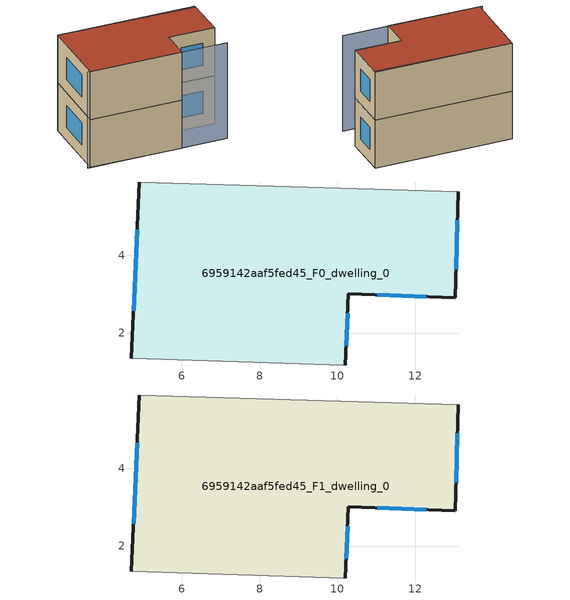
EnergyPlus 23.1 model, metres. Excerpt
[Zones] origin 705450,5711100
6959142aaf5fed45_F0_dwelling_0
 floor ground (EU_floor_Construction): 13.11,5.64 13.04,2.91 10.29,3.01 10.2,1.18 4.7,1.35 4.9,5.89 z0
 wall outside (EU_wall_Construction): 10.2,1.18 10.29,3.01 13.04,2.91 13.11,5.64 / 4.9,5.89 4.7,1.35 z0:3
 wall adiabatic (EU_wall_Construction): 4.7,1.35 10.2,1.18 / 13.11,5.64 4.9,5.89 z0:3
 window (EU_Window_Construction): 10.22,1.67 10.26,2.51 / 4.85,4.66 4.76,2.57 / 13.05,3.64 13.09,4.9 / 11.03,2.98 12.29,2.93 z0.81:2.19
6959142aaf5fed45_F1_dwelling_0
 floor to 6959142aaf5fed45_F0_dwelling_0 (EU_floor_Construction): 13.11,5.64 13.04,2.91 10.29,3.01 10.2,1.18 4.7,1.35 4.9,5.89 z3
 wall outside (EU_wall_Construction): 10.2,1.18 10.29,3.01 13.04,2.91 13.11,5.64 / 4.9,5.89 4.7,1.35 z3:6
 wall adiabatic (EU_wall_Construction): 4.7,1.35 10.2,1.18 / 13.11,5.64 4.9,5.89 z3:6
 window (EU_Window_Construction): 10.22,1.67 10.26,2.51 / 4.85,4.66 4.76,2.57 / 13.05,3.64 13.09,4.9 / 11.03,2.98 12.29,2.93 z3.81:5.19
 roof outside (EU_roof_Construction): 13.04,2.91 13.11,5.64 4.9,5.89 4.7,1.35 10.2,1.18 10.29,3.01 z6
shading: 4.56,1.35 12.91,1.1 / 13.1,5.53 4.9,5.89 z0:6
[Building]
EU S2 Campaign: North Axis=0; Terrain=City; Solar Distribution=FullExterior
[Site:Location]
London: Latitude=51.5; Longitude=-0.5; Time Zone=0; Elevation=25
[SizingPeriod:WeatherFileDays]
AnnualSizingPeriod: Begin Month=1; Begin Day of Month=1; End Month=12; End Day of Month=31; Day of Week for Start Day=Monday; Use Weather File Daylight Saving Period=No; Use Weather File Rain and Snow Indicators=No
[MATERIAL]
EU_InternalMass_Material: Roughness=MediumRough; Thickness=0.1; Conductivity=1; Density=1800; Specific Heat=900; Thermal Absorptance=0.9; Solar Absorptance=0.7; Visible Absorptance=0.7
[MATERIAL:NOMASS] Roughness=MediumRough; Thermal Absorptance=0.9; Solar Absorptance=0.7; Visible Absorptance=0.7
Name | Thermal Resistance
EU_wall_NoMass | 0.555556
EU_roof_NoMass | 0.510204
EU_floor_NoMass | 1.68919
[WINDOWMATERIAL:SIMPLEGLAZINGSYSTEM]
EU_Window_SimpleGlazing: UFactor=3.96; Solar Heat Gain Coefficient=0.85; Visible Transmittance=0.85
[CONSTRUCTION]
EU_wall_Construction: EU_wall_NoMass
EU_roof_Construction: EU_roof_NoMass
EU_floor_Construction: EU_floor_NoMass
EU_Window_Construction: EU_Window_SimpleGlazing
EU_InternalMass_Construction: EU_InternalMass_Material
[ZONE] Type=1; Multiplier=1; Ceiling Height=autocalculate; Floor Area=autocalculate; Part of Total Floor Area=Yes
Name | Volume
6959142aaf5fed45_F0_dwelling_0 | 97.3103
6959142aaf5fed45_F1_dwelling_0 | 97.3118
[INTERNALMASS] Construction=EU_InternalMass_Construction; Surface Area=32.437
Name | Zone or ZoneList
6959142aaf5fed45_F0_dwelling_0_EU_InternalMass | 6959142aaf5fed45_F0_dwelling_0
6959142aaf5fed45_F1_dwelling_0_EU_InternalMass | 6959142aaf5fed45_F1_dwelling_0
[OTHEREQUIPMENT] Fuel Type=Electricity; Design Level Calculation Method=Watts/Area; Power per Zone Floor Area=1; Fraction Latent=0; Fraction Radiant=0; Fraction Lost=0; Carbon Dioxide Generation Rate=0; EndUse Subcategory=EU_Step8_InternalGains
Name | Zone or ZoneList or Space or SpaceList | Schedule
EU_Step8_InternalGain_6959142aaf5fed45_F0_dwelling_0_f000 | 6959142aaf5fed45_F0_dwelling_0 | EU_Step8_GainSchedule_6959142aaf5fed45_F0_dwelling_0_f000
EU_Step8_InternalGain_6959142aaf5fed45_F1_dwelling_0_f000 | 6959142aaf5fed45_F1_dwelling_0 | EU_Step8_GainSchedule_6959142aaf5fed45_F1_dwelling_0_f000
[ZONEVENTILATION:DESIGNFLOWRATE] Schedule=EU_AlwaysOn; Design Flow Rate Calculation Method=AirChanges/Hour; Air Changes per Hour=0.48; Ventilation Type=Natural; Fan Pressure Rise=0; Fan Total Efficiency=1; Constant Term Coefficient=1; Temperature Term Coefficient=0; Velocity Term Coefficient=0; Velocity Squared Term Coefficient=0; Minimum Indoor Temperature=-100; Maximum Indoor Temperature=100; Delta Temperature=-100; Minimum Outdoor Temperature=-100; Maximum Outdoor Temperature=100; Maximum Wind Speed=40
Name | Zone or ZoneList or Space or SpaceList
EU_ConstantAir_6959142aaf5fed45_F0_dwelling_0 | 6959142aaf5fed45_F0_dwelling_0
EU_ConstantAir_6959142aaf5fed45_F1_dwelling_0 | 6959142aaf5fed45_F1_dwelling_0
[HVACTEMPLATE:THERMOSTAT] Constant Heating Setpoint=20; Constant Cooling Setpoint=50
EU_HeatOnly_6959142aaf5fed45_F0_dwelling_0; EU_HeatOnly_6959142aaf5fed45_F1_dwelling_0
[HVACTEMPLATE:ZONE:IDEALLOADSAIRSYSTEM] System Availability Schedule=EU_AlwaysOn; Maximum Heating Supply Air Temperature=50; Minimum Cooling Supply Air Temperature=13; Maximum Heating Supply Air Humidity Ratio=0.0156; Minimum Cooling Supply Air Humidity Ratio=0.0077; Heating Limit=NoLimit; Cooling Limit=NoLimit; Heating Availability Schedule=EU_AlwaysOn; Cooling Availability Schedule=EU_CoolingOff; Dehumidification Control Type=ConstantSensibleHeatRatio; Cooling Sensible Heat Ratio=0.7; Dehumidification Setpoint=60; Humidification Control Type=None; Humidification Setpoint=30; Outdoor Air Method=None; Outdoor Air Flow Rate per Person=0.00944; Outdoor Air Flow Rate per Zone Floor Area=0; Outdoor Air Flow Rate per Zone=0; Demand Controlled Ventilation Type=None; Outdoor Air Economizer Type=NoEconomizer; Heat Recovery Type=None; Sensible Heat Recovery Effectiveness=0.7; Latent Heat Recovery Effectiveness=0.65
Name | Template Thermostat
6959142aaf5fed45_F0_dwelling_0 | EU_HeatOnly_6959142aaf5fed45_F0_dwelling_0
6959142aaf5fed45_F1_dwelling_0 | EU_HeatOnly_6959142aaf5fed45_F1_dwelling_0
[SIZING:ZONE] Zone Cooling Design Supply Air Temperature Input Method=SupplyAirTemperature; Zone Cooling Design Supply Air Temperature=13; Zone Heating Design Supply Air Temperature Input Method=SupplyAirTemperature; Zone Heating Design Supply Air Temperature=50; Zone Cooling Design Supply Air Humidity Ratio=0.008; Zone Heating Design Supply Air Humidity Ratio=0.008; Cooling Design Air Flow Method=DesignDay; Cooling Design Air Flow Rate=0; Cooling Minimum Air Flow per Zone Floor Area=0.000762; Cooling Minimum Air Flow=0; Cooling Minimum Air Flow Fraction=0.2; Heating Design Air Flow Method=DesignDay; Heating Design Air Flow Rate=0; Heating Maximum Air Flow per Zone Floor Area=0.002032; Heating Maximum Air Flow=0.141576; Heating Maximum Air Flow Fraction=0.3; Account for Dedicated Outdoor Air System=No; Dedicated Outdoor Air System Control Strategy=NeutralSupplyAir; Dedicated Outdoor Air Low Setpoint Temperature for Design=autosize; Dedicated Outdoor Air High Setpoint Temperature for Design=autosize; Zone Load Sizing Method=Sensible Load Only No Latent Load; Zone Latent Cooling Design Supply Air Humidity Ratio Input Method=HumidityRatioDifference; Zone Cooling Design Supply Air Humidity Ratio Difference=0.005; Zone Latent Heating Design Supply Air Humidity Ratio Input Method=HumidityRatioDifference; Zone Humidification Design Supply Air Humidity Ratio Difference=0.005
6959142aaf5fed45_F0_dwelling_0; 6959142aaf5fed45_F1_dwelling_0
[SCHEDULE:CONSTANT]
Name | Hourly Value
EU_AlwaysOn | 1
EU_CoolingOff | 0
[SCHEDULE:FILE] Column Number=1; Rows to Skip at Top=0; Number of Hours of Data=8760; Column Separator=Comma; Interpolate to Timestep=No; Minutes per Item=60; Adjust Schedule for Daylight Savings=Yes
Name | File
EU_Step8_GainSchedule_6959142aaf5fed45_F0_dwelling_0_f000 | ../../schedules/6959142aaf5fed45/6959142aaf5fed45_F0_dwelling_0_f000_gain.csv
EU_Step8_GainSchedule_6959142aaf5fed45_F1_dwelling_0_f000 | ../../schedules/6959142aaf5fed45/6959142aaf5fed45_F1_dwelling_0_f000_gain.csv
